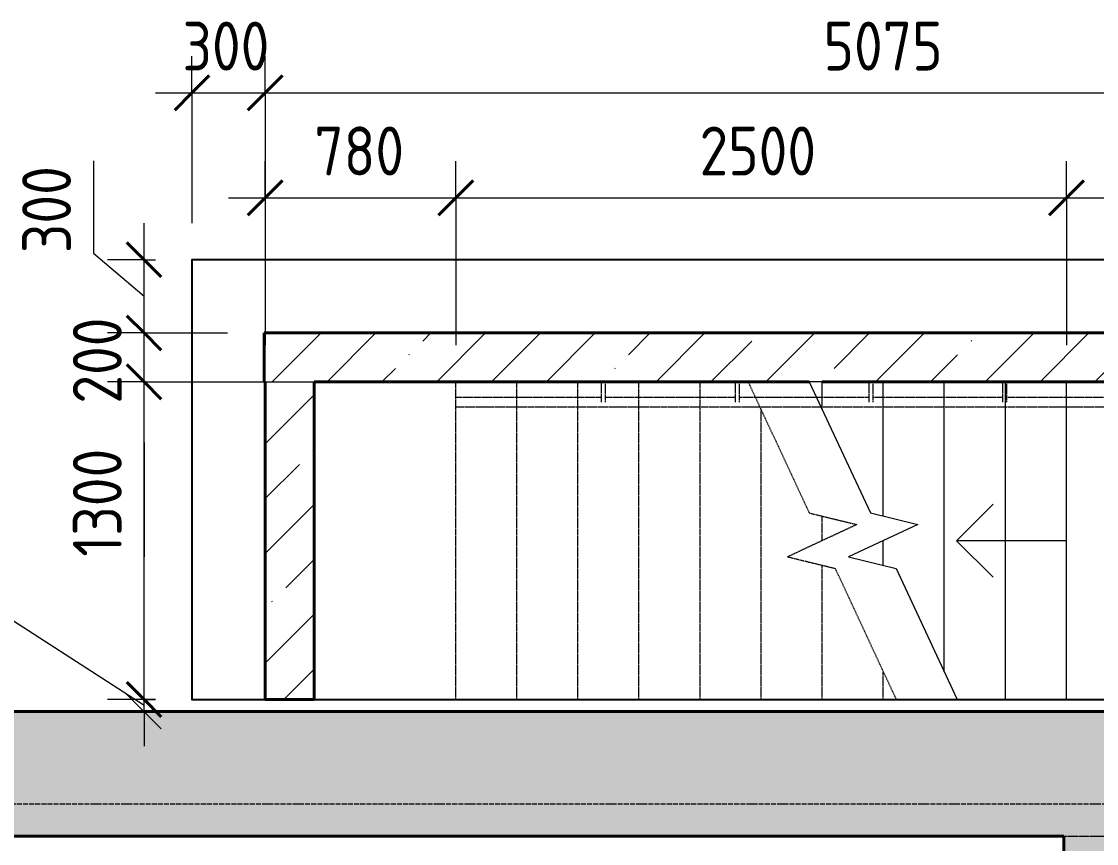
# Model space of a CAD drawing. Header units: millimetres. Extents: x -11886 to 71589, y -4690 to 48120.
# Drawn here: x 32707 to 37108, y 20395 to 23758 of the extents above; entities that cross this region are included whole.
import ezdxf

# ---------------------------------------------------------------- set-up
doc = ezdxf.new("R2010")
doc.units = ezdxf.units.MM
doc.linetypes.add('ADSK_Линия сетки', pattern=[25, 20, -2.5, 0, -2.5])
doc.linetypes.add('ADSK_Сверху', pattern=[4.5, 3, -1.5])
for name, color, linetype, lineweight in [('Лестницы', 7, 'Continuous', 18), ('Ограждение', 7, 'Continuous', 18), ('Оси', 7, 'Continuous', 9), ('Размеры', 7, 'Continuous', 9), ('Размеры-100', 7, 'Continuous', 9), ('Стены внутренние', 250, 'Continuous', 18), ('Стены наружные', 250, 'Continuous', 18), ('Стрелки вверх', 7, 'Continuous', 18)]:
    doc.layers.add(name, color=color, linetype=linetype, lineweight=lineweight)
doc.styles.add('GOST Common_2', font='GOST_Common.ttf', dxfattribs={"width": 0.9, "height": 200})
doc.dimstyles.new('ADSK_Основной_2_мм_Округление_до_1_мм', dxfattribs={"dimscale": 304.8, "dimtxt": 201.142999, "dimasz": 0.463911, "dimexe": 0.492126, "dimexo": 0.492126, "dimgap": 0.098425, "dimtad": 1, "dimdec": 0, "dimdsep": 46, "dimtxsty": 'GOST Common_2', "dimblk1": 'OBLIQUE', "dimblk2": 'OBLIQUE', "dimsah": 1, "dimcen": 0.09, "dimdle": 0.492126, "dimazin": 2, "dimtfac": 1, "dimtdec": 4, "dimtix": 1, "dimtmove": 0, "dimatfit": 3, "dimfxl": 1, "dimtvp": 1, "dimtolj": 1, "dimtzin": 0, "dimlwd": 20, "dimlwe": 20, "dimarcsym": 2})
doc.dimstyles.new('ADSK_Основной_2_мм_Округление_до_1_мм_1', dxfattribs={"dimscale": 304.8, "dimtxt": 201.142999, "dimasz": 0.463911, "dimexe": 0.492126, "dimexo": 0.492126, "dimgap": 0.098425, "dimtad": 1, "dimdec": 0, "dimdsep": 46, "dimtxsty": 'GOST Common_2', "dimblk1": 'OBLIQUE', "dimblk2": 'OBLIQUE', "dimsah": 1, "dimcen": 0.09, "dimdle": 0.492126, "dimazin": 2, "dimtfac": 1, "dimtdec": 4, "dimtix": 1, "dimtmove": 1, "dimatfit": 3, "dimfxl": 1, "dimtvp": 1, "dimtolj": 1, "dimtzin": 0, "dimlwd": 20, "dimlwe": 20, "dimarcsym": 2})
pattern_1 = [(45, (0, 0), (-224.5064, 224.5064), []), (45, (224.5, 0), (-224.5064, 224.5064), [396.875, -79.375, 3.353, -76.022])]

# ---------------------------------------------------------------- blocks, each defined once
blk = doc.blocks.new('Тип перил - Перила_Внутренний_-2506517-00 План подвала кладочный')
at = {"layer": 'Ограждение', "color": 253, "linetype": 'ADSK_Сверху', "true_color": 0xaaaaaa, "flags": 128}
blk.add_lwpolyline([(36979.3, 22180.7), (36977.7, 22180.7), (36975.1, 22180.7), (36972.6, 22180.7), (36970.1, 22180.7), (36967.6, 22180.7), (36965.2, 22180.7), (36962.9, 22180.7), (36960.6, 22180.7), (36958.8, 22180.7)], dxfattribs=at)
blk = doc.blocks.new('Тип перил - Перила_Внутренний_-2506531-00 План подвала кладочный')
at = {"layer": 'Ограждение', "color": 253, "linetype": 'ADSK_Сверху', "true_color": 0xaaaaaa}
for p, q in [((34486.1, 22220.7), (34485.2, 22220.7)), ((34486.1, 22220.7), (35082.1, 22220.7)), ((35097.1, 22220.7), (35629.6, 22220.7)), ((35644.6, 22220.7), (36177.2, 22220.7)), ((36192.2, 22220.7), (36724.8, 22220.7)), ((36739.8, 22220.7), (36958.8, 22220.7)), ((37002.4, 22220.7), (37284.9, 22220.7)), ((37284.9, 22180.7), (37284.9, 22220.7)), ((34485.3, 22180.7), (34486.1, 22180.7)), ((36958.8, 22180.7), (34486.1, 22180.7)), ((37284.9, 22180.7), (37002.4, 22180.7))]:
    blk.add_line(p, q, dxfattribs=at)
at = {"layer": 'Ограждение', "color": 253, "linetype": 'ADSK_Сверху', "true_color": 0xaaaaaa, "flags": 128}
for points in [[(36958.8, 22220.7), (36961, 22220.7), (36963.3, 22220.7), (36965.6, 22220.7), (36968.1, 22220.7), (36970.5, 22220.7), (36973, 22220.7), (36975.6, 22220.7), (36978.2, 22220.7), (36980.9, 22220.7), (36983.5, 22220.7), (36986.3, 22220.7), (36989, 22220.7), (36991.8, 22220.7), (36994.5, 22220.7), (36997.3, 22220.7), (37000.1, 22220.7), (37002.4, 22220.7)], [(37002.4, 22180.7), (36999.6, 22180.7), (36996.8, 22180.7), (36994, 22180.7), (36991.2, 22180.7), (36988.5, 22180.7), (36985.7, 22180.7), (36983, 22180.7), (36980.4, 22180.7), (36977.7, 22180.7), (36975.1, 22180.7), (36972.6, 22180.7), (36970.1, 22180.7), (36967.6, 22180.7), (36965.2, 22180.7), (36962.9, 22180.7), (36960.6, 22180.7), (36958.8, 22180.7)]]:
    blk.add_lwpolyline(points, dxfattribs=at)
blk = doc.blocks.new('ADSK_Ограждение_Опоры_Г_образная - D15 высота60 консоль80-V6-00 План подвала кладочный')
at = {"layer": 'Ограждение', "color": 253, "linetype": 'ADSK_Сверху', "true_color": 0xaaaaaa}
for p, q in [((-7.5, 15), (-7.5, 80)), ((0, 80), (-7.5, 80)), ((7.5, 80), (0, 80)), ((7.5, 80), (7.5, 15))]:
    blk.add_line(p, q, dxfattribs=at)
at = {"layer": 'Ограждение', "color": 253, "linetype": 'ADSK_Сверху', "true_color": 0xaaaaaa, "flags": 128}
for points in [[(-7.5, 0), (-7.5, 0), (-7.5, 0), (-7.5, 0.1), (-7.5, 0.2), (-7.5, 0.3), (-7.5, 0.4), (-7.5, 0.6), (-7.5, 0.8), (-7.5, 1), (-7.5, 1.2), (-7.5, 1.4), (-7.5, 1.7), (-7.5, 2), (-7.5, 2.3), (-7.5, 2.6), (-7.5, 3), (-7.5, 3.3), (-7.5, 3.7), (-7.5, 4.1), (-7.5, 4.5), (-7.5, 5), (-7.5, 5.4), (-7.5, 5.9), (-7.5, 6.4), (-7.5, 6.9), (-7.5, 7.4), (-7.5, 7.9), (-7.5, 8.5), (-7.5, 9), (-7.5, 9.6), (-7.5, 10.1), (-7.5, 10.7), (-7.5, 11.3), (-7.5, 11.9), (-7.5, 12.5), (-7.5, 13), (-7.5, 13.6), (-7.5, 14.2), (-7.5, 14.8), (-7.5, 15)], [(7.5, 15), (7.5, 14.4), (7.5, 13.8), (7.5, 13.2), (7.5, 12.6), (7.5, 12), (7.5, 11.4), (7.5, 10.9), (7.5, 10.3), (7.5, 9.7), (7.5, 9.2), (7.5, 8.6), (7.5, 8.1), (7.5, 7.5), (7.5, 7), (7.5, 6.5), (7.5, 6), (7.5, 5.6), (7.5, 5.1), (7.5, 4.7), (7.5, 4.2), (7.5, 3.8), (7.5, 3.4), (7.5, 3.1), (7.5, 2.7), (7.5, 2.4), (7.5, 2.1), (7.5, 1.8), (7.5, 1.5), (7.5, 1.2), (7.5, 1), (7.5, 0.8), (7.5, 0.6), (7.5, 0.5), (7.5, 0.3), (7.5, 0.2), (7.5, 0.1), (7.5, 0.1), (7.5, 0), (7.5, 0)]]:
    blk.add_lwpolyline(points, dxfattribs=at)
blk = doc.blocks.new('DIMBLOCK103-00 План подвала кладочный')
at = {"layer": 'Размеры-100', "lineweight": 20, "transparency": 16777216}
for p, q in [((33704.9, 23037.3), (33704.9, 23187.3)), ((34484.9, 23037.3), (34484.9, 23187.3)), ((33554.9, 23037.3), (34484.9, 23037.3)), ((33704.9, 23037.3), (33704.9, 22433.8)), ((34484.9, 23037.3), (34484.9, 22433.8))]:
    blk.add_line(p, q, dxfattribs=at)
at = {"layer": 'Размеры-100', "lineweight": 40, "transparency": 16777216}
for p, q in [((33704.9, 23037.3), (33775.6, 23108)), ((34484.9, 23037.3), (34555.6, 23108)), ((33704.9, 23037.3), (33634.2, 22966.6)), ((34484.9, 23037.3), (34414.2, 22966.6))]:
    blk.add_line(p, q, dxfattribs=at)
at = {"layer": 'Размеры-100', "color": 0, "lineweight": 20, "transparency": 16777216, "insert": (33905.7, 23328.6), "char_height": 200, "width": 454.106, "attachment_point": 1, "line_spacing_factor": 1.022761, "style": 'GOST Common_2'}
blk.add_mtext('780', dxfattribs=at)
blk = doc.blocks.new('_Oblique')
at = {"color": 0, "linetype": 'ByBlock', "lineweight": -2}
blk.add_line((-0.5, -0.5), (0.5, 0.5), dxfattribs=at)
blk = doc.blocks.new('DIMBLOCK104-00 План подвала кладочный')
at = {"layer": 'Размеры-100', "lineweight": 20, "transparency": 16777216}
for p, q in [((34484.9, 23037.3), (34484.9, 23187.3)), ((36984.9, 23037.3), (36984.9, 23187.3)), ((34484.9, 23037.3), (36984.9, 23037.3)), ((34484.9, 23037.3), (34484.9, 22433.8)), ((36984.9, 23037.3), (36984.9, 22433.8))]:
    blk.add_line(p, q, dxfattribs=at)
at = {"layer": 'Размеры-100', "lineweight": 40, "transparency": 16777216}
for p, q in [((34484.9, 23037.3), (34555.6, 23108)), ((36984.9, 23037.3), (37055.6, 23108)), ((34484.9, 23037.3), (34414.2, 22966.6)), ((36984.9, 23037.3), (36914.2, 22966.6))]:
    blk.add_line(p, q, dxfattribs=at)
at = {"layer": 'Размеры-100', "color": 0, "lineweight": 20, "transparency": 16777216, "insert": (35482.6, 23328.6), "char_height": 200, "width": 605.475, "attachment_point": 1, "line_spacing_factor": 1.022761, "style": 'GOST Common_2'}
blk.add_mtext('2500', dxfattribs=at)
blk = doc.blocks.new('DIMBLOCK105-00 План подвала кладочный')
at = {"layer": 'Размеры-100', "lineweight": 20, "transparency": 16777216}
for p, q in [((36984.9, 23037.3), (36984.9, 23187.3)), ((38579.9, 23037.3), (38579.9, 23187.3)), ((36984.9, 23037.3), (38579.9, 23037.3)), ((36984.9, 23037.3), (36984.9, 22433.8)), ((38579.9, 23037.3), (38579.9, 22433.8))]:
    blk.add_line(p, q, dxfattribs=at)
at = {"layer": 'Размеры-100', "lineweight": 40, "transparency": 16777216}
for p, q in [((36984.9, 23037.3), (37055.6, 23108)), ((38579.9, 23037.3), (38650.6, 23108)), ((36984.9, 23037.3), (36914.2, 22966.6)), ((38579.9, 23037.3), (38509.2, 22966.6))]:
    blk.add_line(p, q, dxfattribs=at)
at = {"layer": 'Размеры-100', "color": 0, "lineweight": 20, "transparency": 16777216, "insert": (37548.9, 23328.6), "char_height": 200, "width": 560.473, "attachment_point": 1, "line_spacing_factor": 1.022761, "style": 'GOST Common_2'}
blk.add_mtext('1595', dxfattribs=at)
blk = doc.blocks.new('DIMBLOCK107-00 План подвала кладочный')
at = {"layer": 'Размеры-100', "lineweight": 20, "transparency": 16777216}
for p, q in [((33404.9, 23466.4), (33404.9, 23616.4)), ((33704.9, 23466.4), (33704.9, 23616.4)), ((33254.9, 23466.4), (33704.9, 23466.4)), ((33404.9, 23466.4), (33404.9, 22933.8)), ((33704.9, 23466.4), (33704.9, 22433.8))]:
    blk.add_line(p, q, dxfattribs=at)
at = {"layer": 'Размеры-100', "lineweight": 40, "transparency": 16777216}
for p, q in [((33404.9, 23466.4), (33475.6, 23537.1)), ((33704.9, 23466.4), (33775.6, 23537.1)), ((33404.9, 23466.4), (33334.2, 23395.7)), ((33704.9, 23466.4), (33634.2, 23395.7))]:
    blk.add_line(p, q, dxfattribs=at)
at = {"layer": 'Размеры-100', "color": 0, "lineweight": 20, "transparency": 16777216, "insert": (33365.7, 23757.8), "char_height": 200, "width": 454.106, "attachment_point": 1, "line_spacing_factor": 1.022761, "style": 'GOST Common_2'}
blk.add_mtext('300', dxfattribs=at)
blk = doc.blocks.new('DIMBLOCK108-00 План подвала кладочный')
at = {"layer": 'Размеры-100', "lineweight": 20, "transparency": 16777216}
for p, q in [((33704.9, 23466.4), (33704.9, 23616.4)), ((38779.9, 23466.4), (38779.9, 23616.4)), ((33704.9, 23466.4), (38779.9, 23466.4)), ((33704.9, 23466.4), (33704.9, 22433.8)), ((38779.9, 23466.4), (38779.9, 22633.8))]:
    blk.add_line(p, q, dxfattribs=at)
at = {"layer": 'Размеры-100', "lineweight": 40, "transparency": 16777216}
for p, q in [((33704.9, 23466.4), (33775.6, 23537.1)), ((38779.9, 23466.4), (38850.6, 23537.1)), ((33704.9, 23466.4), (33634.2, 23395.7)), ((38779.9, 23466.4), (38709.2, 23395.7))]:
    blk.add_line(p, q, dxfattribs=at)
at = {"layer": 'Размеры-100', "color": 0, "lineweight": 20, "transparency": 16777216, "insert": (35990.1, 23757.8), "char_height": 200, "width": 605.475, "attachment_point": 1, "line_spacing_factor": 1.022761, "style": 'GOST Common_2'}
blk.add_mtext('5075', dxfattribs=at)
blk = doc.blocks.new('DIMBLOCK110-00 План подвала кладочный')
at = {"layer": 'Defpoints', "color": 0, "transparency": 16777216}
for p in [(33208.6, 20983.8), (33404.9, 20983.8), (33108.6, 20934.1)]:
    blk.add_point(p, dxfattribs=at)
at = {"layer": 'Размеры', "color": 0, "lineweight": 20, "transparency": 16777216}
for p, q in [((32520.3, 21403.6), (32244.3, 21403.6)), ((33208.6, 20958.9), (32520.3, 21403.6)), ((33208.6, 20983.8), (33208.6, 21125.2)), ((33254.9, 20983.8), (33058.6, 20983.8)), ((33208.6, 20934.1), (33208.6, 20983.8)), ((33208.6, 20934.1), (33208.6, 20983.8)), ((33208.6, 20934.1), (33208.6, 20792.7)), ((33258.6, 20934.1), (33358.6, 20934.1))]:
    blk.add_line(p, q, dxfattribs=at)
at = {"layer": 'Размеры', "color": 0, "lineweight": 20, "transparency": 16777216, "xscale": 141.4, "yscale": 141.4, "zscale": 141.4}
for p, rotation in [((33208.6, 20983.8), 270), ((33208.6, 20934.1), 90)]:
    blk.add_blockref('_Oblique', p, dxfattribs=dict(at, rotation=rotation))
at = {"layer": 'Размеры', "color": 0, "lineweight": 20, "transparency": 16777216, "insert": (32357, 21264.2), "char_height": 200, "width": 302.737, "attachment_point": 1, "rotation": 90, "line_spacing_factor": 1.022761, "style": 'GOST Common_2'}
blk.add_mtext('\\A1;50', dxfattribs=at)
blk = doc.blocks.new('DIMBLOCK111-00 План подвала кладочный')
at = {"layer": 'Размеры-100', "lineweight": 40, "transparency": 16777216}
for p, q in [((33208.6, 22283.8), (33137.9, 22354.5)), ((33208.6, 22283.8), (33279.3, 22213.1)), ((33208.6, 20983.8), (33137.9, 21054.5)), ((33208.6, 20983.8), (33279.3, 20913.1))]:
    blk.add_line(p, q, dxfattribs=at)
at = {"layer": 'Размеры-100', "lineweight": 20, "transparency": 16777216}
for p, q in [((33208.6, 22283.8), (33058.6, 22283.8)), ((33208.6, 20983.8), (33208.6, 22283.8)), ((33208.6, 22283.8), (34084.9, 22283.8)), ((33208.6, 22035.2), (33208.6, 21568.1)), ((33208.6, 21568.1), (33208.6, 21633.8)), ((33208.6, 20983.8), (33058.6, 20983.8)), ((33208.6, 20983.8), (33254.9, 20983.8))]:
    blk.add_line(p, q, dxfattribs=at)
at = {"layer": 'Размеры-100', "color": 0, "lineweight": 20, "transparency": 16777216, "insert": (32917.2, 21568.1), "char_height": 200, "width": 560.473, "attachment_point": 1, "rotation": 90, "line_spacing_factor": 1.022761, "style": 'GOST Common_2'}
blk.add_mtext('1300', dxfattribs=at)
blk = doc.blocks.new('DIMBLOCK112-00 План подвала кладочный')
at = {"layer": 'Размеры-100', "lineweight": 40, "transparency": 16777216}
for p, q in [((33208.6, 22483.8), (33137.9, 22554.5)), ((33208.6, 22483.8), (33279.3, 22413.1)), ((33208.6, 22283.8), (33137.9, 22354.5)), ((33208.6, 22283.8), (33279.3, 22213.1))]:
    blk.add_line(p, q, dxfattribs=at)
at = {"layer": 'Размеры-100', "lineweight": 20, "transparency": 16777216}
for p, q in [((33208.6, 22483.8), (33058.6, 22483.8)), ((33208.6, 22283.8), (33208.6, 22483.8)), ((33208.6, 22483.8), (33549.9, 22483.8)), ((33208.6, 22283.8), (33058.6, 22283.8)), ((33208.6, 22283.8), (34084.9, 22283.8))]:
    blk.add_line(p, q, dxfattribs=at)
at = {"layer": 'Размеры-100', "color": 0, "lineweight": 20, "transparency": 16777216, "insert": (32917.2, 22194.6), "char_height": 200, "width": 454.106, "attachment_point": 1, "rotation": 90, "line_spacing_factor": 1.022761, "style": 'GOST Common_2'}
blk.add_mtext('200', dxfattribs=at)
blk = doc.blocks.new('DIMBLOCK113-00 План подвала кладочный')
at = {"layer": 'Размеры-100', "lineweight": 20, "transparency": 16777216}
for p, q in [((33001, 23188.9), (33001, 22810.5)), ((33208.6, 22483.8), (33208.6, 22933.8)), ((33001, 22810.5), (33208.6, 22633.8)), ((33208.6, 22783.8), (33058.6, 22783.8)), ((33208.6, 22783.8), (33254.9, 22783.8)), ((33208.6, 22483.8), (33058.6, 22483.8)), ((33208.6, 22483.8), (33549.9, 22483.8))]:
    blk.add_line(p, q, dxfattribs=at)
at = {"layer": 'Размеры-100', "lineweight": 40, "transparency": 16777216}
for p, q in [((33208.6, 22783.8), (33137.9, 22854.5)), ((33208.6, 22783.8), (33279.3, 22713.1)), ((33208.6, 22483.8), (33137.9, 22554.5)), ((33208.6, 22483.8), (33279.3, 22413.1))]:
    blk.add_line(p, q, dxfattribs=at)
at = {"layer": 'Размеры-100', "color": 0, "lineweight": 20, "transparency": 16777216, "insert": (32709.6, 22810.5), "char_height": 200, "width": 454.106, "attachment_point": 1, "rotation": 90, "line_spacing_factor": 1.022761, "style": 'GOST Common_2'}
blk.add_mtext('300', dxfattribs=at)

msp = doc.modelspace()

# ---------------------------------------------------------------- hatches: boundary and pattern name
at = {"layer": 'Стены внутренние', "lineweight": 9}
h = msp.add_hatch(dxfattribs=at)
h.set_pattern_fill('FP_5', color=256, style=0, pattern_type=2)
h.set_pattern_definition(pattern_1)
h.paths.add_polyline_path([(38539.91, 22283.79), (38579.91, 22283.79), (38579.91, 22483.79), (33699.91, 22483.79), (33699.91, 22283.79), (37422.24, 22283.79)])
h = msp.add_hatch(dxfattribs=at)
h.set_pattern_fill('FP_5', color=256, style=0, pattern_type=2)
h.set_pattern_definition(pattern_1)
h.paths.add_polyline_path([(33904.91, 20983.79), (33904.91, 22283.79), (33704.91, 22283.79), (33704.91, 20983.79)])
at = {"layer": 'Стены внутренние', "true_color": 0xc0c0c0}
h = msp.add_hatch(color=9, dxfattribs=at)
h.paths.add_polyline_path([(38569.93, 20424.06), (38569.93, 20934.06), (38520.29, 20934.06), (38520.99, 20424.06)])
h.paths.add_polyline_path([(32861.44, 20424.06), (37353.68, 20424.06), (37353.68, 20934.06), (30807.02, 20934.06), (30807.02, 20424.06), (30827.24, 20424.06)])
h = msp.add_hatch(color=9, dxfattribs=at)
h.paths.add_polyline_path([(36973.71, 13085.96), (37353.71, 13085.96), (37353.71, 14607.43), (36978.07, 14607.43), (36980.85, 14407.43), (36973.71, 14407.43), (36973.71, 13541.22)])
h.paths.add_polyline_path([(37353.71, 15807.43), (37353.68, 20424.06), (36973.71, 20424.06), (36973.71, 15807.43)])

# ---------------------------------------------------------------- linework, layer by layer
msp.add_lwpolyline([(39079.91, 22783.79), (33404.91, 22783.79), (33404.91, 20983.79), (39079.91, 20983.79)], close=True)
at = {"layer": 'Лестницы', "linetype": 'ADSK_Сверху'}
for p, q in [((35681.81, 22283.79), (34234.91, 22283.79)), ((34484.91, 20983.79), (34484.91, 22283.79)), ((34484.91, 20983.79), (34484.91, 22283.79)), ((34734.91, 20983.79), (34734.91, 22283.79)), ((34734.91, 20983.79), (34734.91, 22283.79)), ((34984.91, 20983.79), (34984.91, 22283.79)), ((34984.91, 20983.79), (34984.91, 22283.79)), ((35234.91, 20983.79), (35234.91, 22283.79)), ((35234.91, 20983.79), (35234.91, 22283.79)), ((35484.91, 20983.79), (35484.91, 22283.79)), ((35484.91, 20983.79), (35484.91, 22283.79)), ((35681.81, 22283.79), (35932.08, 21747.08)), ((35734.91, 20983.79), (35734.91, 22169.92)), ((35734.91, 20983.79), (35734.91, 22169.92)), ((35932.08, 21747.08), (36126.52, 21699.82)), ((36126.52, 21699.82), (35843.3, 21567.75)), ((35984.91, 21633.79), (35984.91, 21734.24)), ((35984.91, 21633.79), (35984.91, 21734.24)), ((35843.3, 21567.75), (36037.74, 21520.5)), ((35984.91, 20983.79), (35984.91, 21533.34)), ((35984.91, 20983.79), (35984.91, 21533.34)), ((36037.74, 21520.5), (36288.01, 20983.79)), ((36234.91, 20983.79), (36234.91, 21097.66)), ((36234.91, 20983.79), (36234.91, 21097.66)), ((36288.01, 20983.79), (34234.91, 20983.79))]:
    msp.add_line(p, q, dxfattribs=at)
at = {"layer": 'Лестницы'}
for p, q in [((35984.91, 22283.79), (35931.81, 22283.79)), ((35931.81, 22283.79), (36182.08, 21747.08)), ((35984.91, 22169.92), (35984.91, 22283.79)), ((35984.91, 22169.92), (35984.91, 22283.79)), ((36234.91, 21734.24), (36234.91, 22283.79)), ((36234.91, 21734.24), (36234.91, 22283.79)), ((36484.91, 21097.66), (36484.91, 22283.79)), ((36484.91, 21097.66), (36484.91, 22283.79)), ((36734.91, 20983.79), (36734.91, 22283.79)), ((36734.91, 20983.79), (36734.91, 22283.79)), ((36984.91, 20983.79), (36984.91, 22283.79)), ((36984.91, 20983.79), (36984.91, 22283.79)), ((36182.08, 21747.08), (36376.52, 21699.82)), ((36376.52, 21699.82), (36093.3, 21567.75)), ((36234.91, 21533.34), (36234.91, 21633.79)), ((36234.91, 21533.34), (36234.91, 21633.79)), ((36093.3, 21567.75), (36287.74, 21520.5)), ((36287.74, 21520.5), (36538.01, 20983.79)), ((36734.91, 20983.79), (36538.01, 20983.79)), ((36984.91, 20983.79), (36734.91, 20983.79))]:
    msp.add_line(p, q, dxfattribs=at)
at = {"layer": 'Оси', "linetype": 'ADSK_Линия сетки'}
msp.add_line((-11086.22, 20556.79), (57141.72, 20556.79), dxfattribs=at)
at = {"layer": 'Стены внутренние', "lineweight": 40}
for p, q in [((38779.91, 22483.79), (33699.91, 22483.79)), ((33699.91, 22483.79), (33699.91, 22283.79)), ((33699.91, 22283.79), (33704.91, 22283.79)), ((33704.91, 22283.79), (33704.91, 20983.79)), ((33904.91, 20983.79), (33904.91, 22283.79)), ((33904.91, 22283.79), (35931.81, 22283.79)), ((35984.91, 22283.79), (38579.91, 22283.79)), ((33704.91, 20983.79), (33904.91, 20983.79)), ((37353.68, 20934.06), (31317.02, 20934.06)), ((30827.24, 20424.06), (36973.71, 20424.06)), ((36973.71, 20424.06), (36973.71, 17778.1))]:
    msp.add_line(p, q, dxfattribs=at)
at = {"layer": 'Стены наружные', "color": 253, "linetype": 'ADSK_Сверху', "true_color": 0xaaaaaa}
for p, q in [((40178.08, 20934.06), (30807.02, 20934.06)), ((30807.02, 20424.06), (42515.94, 20424.06))]:
    msp.add_line(p, q, dxfattribs=at)
at = {"layer": 'Стрелки вверх'}
for p, q in [((36534.91, 21633.79), (36684.91, 21783.79)), ((36734.91, 21633.79), (36534.91, 21633.79)), ((36534.91, 21633.79), (36684.91, 21483.79)), ((36984.91, 21633.79), (36734.91, 21633.79))]:
    msp.add_line(p, q, dxfattribs=at)

# ---------------------------------------------------------------- block references
at = {"layer": 'Ограждение', "color": 253, "linetype": 'ADSK_Сверху', "true_color": 0xaaaaaa}
for name, p in [('ADSK_Ограждение_Опоры_Г_образная - D15 высота60 консоль80-V6-00 План подвала кладочный', (35089.55, 22200.73)), ('ADSK_Ограждение_Опоры_Г_образная - D15 высота60 консоль80-V6-00 План подвала кладочный', (35637.13, 22200.73)), ('ADSK_Ограждение_Опоры_Г_образная - D15 высота60 консоль80-V6-00 План подвала кладочный', (36184.71, 22200.73)), ('ADSK_Ограждение_Опоры_Г_образная - D15 высота60 консоль80-V6-00 План подвала кладочный', (36732.28, 22200.73)), ('Тип перил - Перила_Внутренний_-2506531-00 План подвала кладочный', (0, 0)), ('Тип перил - Перила_Внутренний_-2506517-00 План подвала кладочный', (0, 0))]:
    msp.add_blockref(name, p, dxfattribs=at)

# ---------------------------------------------------------------- dimensions: what is measured, and where the dimension line sits
at = {"layer": 'Размеры', "lineweight": 20}
for base, p1, p2, override, picture, middle in [((33704.91, 23466.43), (33404.91, 22783.79), (33704.91, 22283.79), {"dimpost": '<>', "dimfxl": 583.095189}, 'DIMBLOCK107-00 План подвала кладочный', (33554.91, 23596.43)), ((38779.91, 23466.43), (33704.91, 22283.79), (38779.91, 22483.79), {"dimpost": '<>', "dimfxl": 5078.939358}, 'DIMBLOCK108-00 План подвала кладочный', (36242.41, 23596.43)), ((34484.91, 23037.27), (33704.91, 22283.79), (34484.91, 22283.79), {"dimpost": '<>', "dimfxl": 780}, 'DIMBLOCK103-00 План подвала кладочный', (34094.91, 23167.27)), ((36984.91, 23037.27), (34484.91, 22283.79), (36984.91, 22283.79), {"dimpost": '<>', "dimfxl": 2500}, 'DIMBLOCK104-00 План подвала кладочный', (35734.91, 23167.27)), ((38579.91, 23037.27), (36984.91, 22283.79), (38579.91, 22283.79), {"dimpost": '<>', "dimfxl": 1595}, 'DIMBLOCK105-00 План подвала кладочный', (37782.41, 23167.27))]:
    dim = msp.add_linear_dim(base=base, p1=p1, p2=p2, dimstyle='ADSK_Основной_2_мм_Округление_до_1_мм', override=override, dxfattribs=at)
    dim.commit()
    dim.dimension.update_dxf_attribs({"geometry": picture, "text_midpoint": middle})
for base, p1, p2, override, picture, middle in [((33208.6, 22783.79), (33699.91, 22483.79), (33404.91, 22783.79), {"dimpost": '<>', "dimfxl": 420.74339}, 'DIMBLOCK113-00 План подвала кладочный', (32842.96, 23037.56)), ((33208.6, 22283.79), (33404.91, 20983.79), (34234.91, 22283.79), {"dimpost": '<>', "dimfxl": 1542.368309}, 'DIMBLOCK111-00 План подвала кладочный', (33050.57, 21848.34))]:
    dim = msp.add_linear_dim(base=base, p1=p1, p2=p2, angle=90, dimstyle='ADSK_Основной_2_мм_Округление_до_1_мм_1', override=override, dxfattribs=at)
    dim.commit()
    dim.dimension.update_dxf_attribs({"geometry": picture, "text_midpoint": middle, "dimtype": 160, "text_rotation": 90})
dim = msp.add_linear_dim(base=(33208.6, 22483.79), p1=(34234.91, 22283.79), p2=(33699.91, 22483.79), angle=90, dimstyle='ADSK_Основной_2_мм_Округление_до_1_мм', override={"dimpost": '<>', "dimfxl": 571.161098}, dxfattribs=at)
dim.commit()
dim.dimension.update_dxf_attribs({"geometry": 'DIMBLOCK112-00 План подвала кладочный', "text_midpoint": (33078.6, 22383.79)})
at = {"layer": 'Размеры', "color": 240, "lineweight": 20, "true_color": 0xed1f24}
dim = msp.add_linear_dim(base=(33208.6, 20983.79), p1=(33108.62, 20934.06), p2=(33404.91, 20983.79), angle=90, dimstyle='ADSK_Основной_2_мм_Округление_до_1_мм_1', override={"dimpost": '<>', "dimfxl": 300.436324}, dxfattribs=at)
dim.commit()
dim.dimension.update_dxf_attribs({"geometry": 'DIMBLOCK110-00 План подвала кладочный', "text_midpoint": (32490.32, 21403.65), "dimtype": 160, "text_rotation": 90})

doc.saveas('drawing.dxf')
